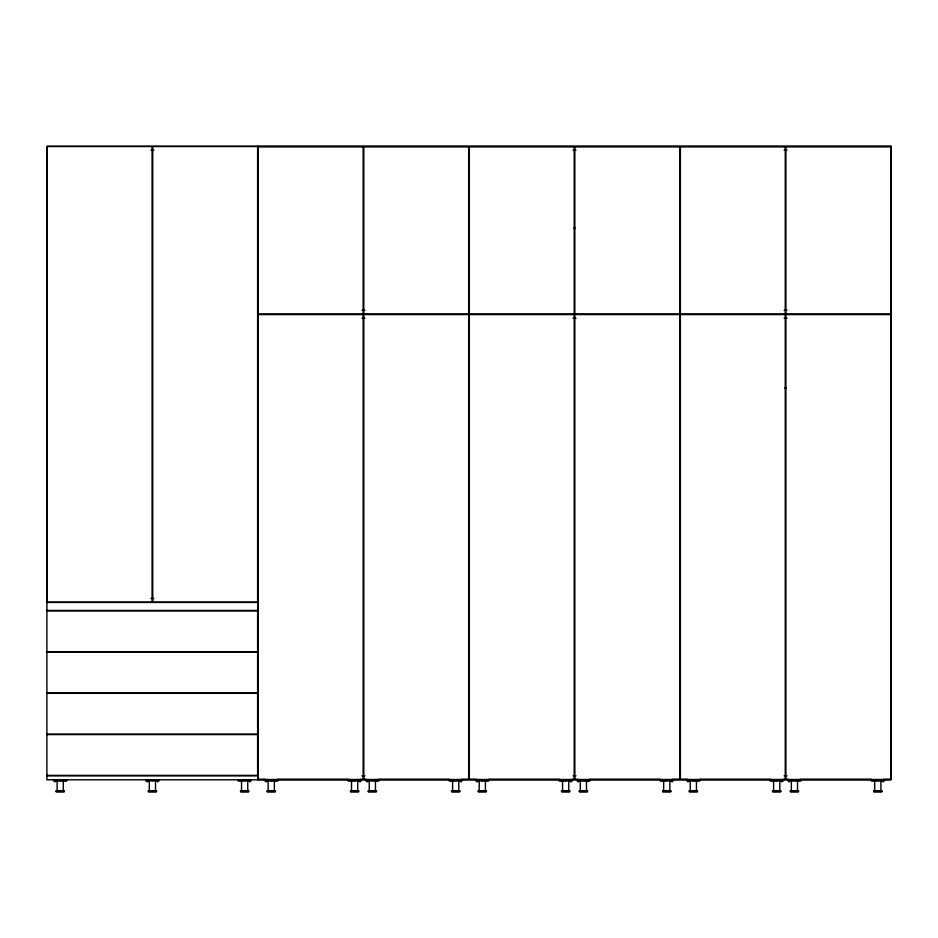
<?xml version="1.0" encoding="UTF-8"?>
<svg xmlns="http://www.w3.org/2000/svg" width="938" height="938" viewBox="0 0 938 938"><rect width="100%" height="100%" fill="white"/><g stroke="black" fill="none" stroke-linecap="round" stroke-linejoin="round"><path stroke-width="1.41" d="M258.396 146.656L468.554 146.656M469.446 146.656L679.604 146.656M680.496 146.656L890.654 146.656M150.959 150.209L153.891 150.209M573.059 150.209L575.991 150.209M784.109 150.209L787.041 150.209M573.751 228.239L575.299 228.239M362.009 310.267L364.941 310.267M784.109 310.267L787.041 310.267M362.009 314.265L364.941 314.265M573.059 314.265L575.991 314.265M784.109 314.265L787.041 314.265M362.009 318.252L364.941 318.252M573.059 318.252L575.991 318.252M784.109 318.252L787.041 318.252M784.801 387.863L786.349 387.863M150.959 598.467L153.891 598.467M46.9 602.454L257.95 602.454M46.9 610.439L257.95 610.439L257.95 146.222M46.9 610.884L257.622 610.884L257.622 651.676L46.9 651.676M46.9 652.121L257.622 652.121L257.622 692.912L46.9 692.912M46.9 693.346L257.622 693.346L257.622 734.137L46.9 734.137M46.9 734.583L257.622 734.583L257.622 775.374L46.9 775.374M46.9 775.82L257.95 775.82L257.95 779.806M362.009 775.82L364.941 775.82M573.059 775.82L575.991 775.82M784.109 775.82L787.041 775.82M258.396 779.372L265.689 779.372M277.367 779.372L348.877 779.372M360.555 779.372L366.395 779.372M378.073 779.372L449.583 779.372M461.262 779.372L468.554 779.372M469.446 779.372L476.739 779.372M488.417 779.372L559.927 779.372M571.605 779.372L577.445 779.372M589.123 779.372L660.633 779.372M672.312 779.372L679.604 779.372M680.496 779.372L687.789 779.372M699.467 779.372L770.977 779.372M782.655 779.372L788.495 779.372M800.173 779.372L871.683 779.372M883.362 779.372L890.654 779.372M54.228 780.029L57.757 780.029M59.774 780.029L60.63 780.029M62.424 780.029L66.176 780.029M146.457 780.029L149.986 780.029M151.991 780.029L152.859 780.029M154.864 780.029L158.393 780.029M238.674 780.029L242.438 780.029M244.22 780.029L245.076 780.029M247.093 780.029L250.622 780.029M265.278 780.029L268.807 780.029M270.824 780.029L271.68 780.029M273.474 780.029L277.226 780.029M348.631 780.029L352.172 780.029M354.177 780.029L355.033 780.029M356.932 780.029L360.579 780.029M366.371 780.029L370.018 780.029M371.917 780.029L372.773 780.029M374.778 780.029L378.319 780.029M449.724 780.029L453.488 780.029M455.27 780.029L456.126 780.029M458.143 780.029L461.672 780.029M476.328 780.029L479.857 780.029M481.874 780.029L482.73 780.029M484.524 780.029L488.276 780.029M559.681 780.029L563.222 780.029M565.227 780.029L566.083 780.029M567.982 780.029L571.629 780.029M577.421 780.029L581.068 780.029M582.967 780.029L583.823 780.029M585.828 780.029L589.369 780.029M660.774 780.029L664.538 780.029M666.32 780.029L667.176 780.029M669.193 780.029L672.722 780.029M687.378 780.029L690.907 780.029M692.924 780.029L693.78 780.029M695.574 780.029L699.326 780.029M770.731 780.029L774.272 780.029M776.277 780.029L777.133 780.029M779.032 780.029L782.679 780.029M788.471 780.029L792.118 780.029M794.017 780.029L794.873 780.029M796.878 780.029L800.419 780.029M871.824 780.029L875.588 780.029M877.37 780.029L878.226 780.029M880.243 780.029L883.772 780.029M53.548 780.252L66.633 780.697M145.777 780.252L159.073 780.252M251.302 780.252L238.217 780.697M264.598 780.252L277.683 780.697M361.259 780.252L348.174 780.697M365.691 780.252L378.776 780.697M462.352 780.252L449.267 780.697M475.648 780.252L488.733 780.697M572.309 780.252L559.224 780.697M576.741 780.252L589.826 780.697M673.402 780.252L660.317 780.697M686.698 780.252L699.783 780.697M783.359 780.252L770.274 780.697M787.791 780.252L800.876 780.697M884.452 780.252L871.367 780.697M55.987 790.675L64.417 790.675M148.216 790.675L156.634 790.675M240.433 790.675L248.863 790.675M267.037 790.675L275.467 790.675M350.39 790.675L358.82 790.675M368.13 790.675L376.56 790.675M451.483 790.675L459.913 790.675M478.087 790.675L486.517 790.675M561.44 790.675L569.87 790.675M579.18 790.675L587.61 790.675M662.533 790.675L670.963 790.675M689.137 790.675L697.567 790.675M772.49 790.675L780.92 790.675M790.23 790.675L798.66 790.675M873.583 790.675L882.013 790.675M55.987 791.566L64.417 791.566M148.216 791.566L156.634 791.566M240.433 791.566L248.863 791.566M267.037 791.566L275.467 791.566M350.39 791.566L358.82 791.566M368.13 791.566L376.56 791.566M451.483 791.566L459.913 791.566M478.087 791.566L486.517 791.566M561.44 791.566L569.87 791.566M579.18 791.566L587.61 791.566M662.533 791.566L670.963 791.566M689.137 791.566L697.567 791.566M772.49 791.566L780.92 791.566M790.23 791.566L798.66 791.566M873.583 791.566L882.013 791.566M56.21 791.778L64.194 791.778M148.439 791.778L156.412 791.778M240.656 791.778L248.64 791.778M267.26 791.778L275.244 791.778M350.613 791.778L358.597 791.778M368.353 791.778L376.337 791.778M451.706 791.778L459.69 791.778M478.31 791.778L486.294 791.778M561.663 791.778L569.647 791.778M579.403 791.778L587.387 791.778M662.756 791.778L670.74 791.778M689.36 791.778L697.344 791.778M772.713 791.778L780.697 791.778M790.453 791.778L798.437 791.778M873.806 791.778L881.79 791.778M884.452 779.806L884.452 780.697L871.168 780.697L871.144 779.806M884.088 779.806L883.995 780.697M883.115 779.83L883.115 782.011M881.345 779.806L881.263 780.252M880.899 790.675L880.899 780.475L874.72 780.475L874.697 790.675M877.804 779.806L877.71 780.252M873.137 779.806L873.208 780.697M801.099 779.806L801.099 780.697L787.791 780.697L787.791 779.806M799.094 779.806L799.035 780.697M797.546 790.675L797.546 780.475L791.355 780.475L791.344 790.675M794.533 780.252L794.439 779.806M790.898 779.806L790.898 780.697M789.128 779.83L789.128 782.011M788.248 780.252L788.155 779.806M783.359 779.806L783.359 780.697L770.075 780.697L770.051 779.806M782.995 779.806L783.136 780.697M782.022 779.83L782.022 782.011M780.252 779.806L780.252 780.697M779.806 790.675L779.806 780.475L773.627 780.475L773.604 790.675M776.711 779.806L776.617 780.697M772.056 779.806L772.115 780.697M700.006 779.806L700.006 780.697L686.698 780.697L686.698 779.806M698.013 779.806L698.013 780.697M696.453 790.675L696.453 780.475L690.262 780.475L690.251 790.675M693.346 779.806L693.44 780.697M689.805 779.806L689.887 780.697M688.035 779.83L688.035 782.011M687.062 779.806L687.155 780.697M673.402 779.806L673.402 780.697L660.118 780.697L660.094 779.806M673.038 779.806L672.945 780.697M672.065 779.83L672.065 782.011M670.295 779.806L670.213 780.252M669.849 790.675L669.849 780.475L663.67 780.475L663.647 790.675M666.754 779.806L666.66 780.252M662.099 779.806L662.158 780.697M590.049 779.806L590.049 780.697L576.741 780.697L576.741 779.806M588.044 779.806L587.985 780.697M586.496 790.675L586.496 780.475L580.305 780.475L580.294 790.675M583.483 780.252L583.389 779.806M579.848 779.806L579.848 780.697M578.078 779.83L578.078 782.011M577.198 780.252L577.105 779.806M572.309 779.806L572.309 780.697L559.025 780.697L559.001 779.806M571.946 779.806L572.086 780.697M570.972 779.83L570.972 782.011M569.202 779.806L569.202 780.697M568.756 790.675L568.756 780.475L562.577 780.475L562.554 790.675M565.661 779.806L565.567 780.697M561.006 779.806L561.065 780.697M488.956 779.806L488.956 780.697L475.648 780.697L475.648 779.806M486.963 779.806L486.963 780.697M485.403 790.675L485.403 780.475L479.212 780.475L479.201 790.675M482.296 779.806L482.39 780.697M478.755 779.806L478.837 780.697M476.985 779.83L476.985 782.011M476.012 779.806L476.105 780.697M462.352 779.806L462.352 780.697L449.068 780.697L449.044 779.806M461.988 779.806L461.895 780.697M461.015 779.83L461.015 782.011M459.245 779.806L459.163 780.252M458.799 790.675L458.799 780.475L452.62 780.475L452.597 790.675M455.704 779.806L455.61 780.252M451.049 779.806L451.108 780.697M378.999 779.806L378.999 780.697L365.691 780.697L365.691 779.806M376.994 779.806L376.935 780.697M375.446 790.675L375.446 780.475L369.255 780.475L369.244 790.675M372.433 780.252L372.339 779.806M368.798 779.806L368.798 780.697M367.028 779.83L367.028 782.011M366.148 780.252L366.055 779.806M361.259 779.806L361.259 780.697L347.975 780.697L347.951 779.806M360.896 779.806L361.036 780.697M359.922 779.83L359.922 782.011M358.152 779.806L358.152 780.697M357.706 790.675L357.706 780.475L351.527 780.475L351.504 790.675M354.611 779.806L354.517 780.697M349.956 779.806L350.015 780.697M277.906 779.806L277.906 780.697L264.598 780.697L264.598 779.806M275.913 779.806L275.913 780.697M274.353 790.675L274.353 780.475L268.162 780.475L268.151 790.675M271.246 779.806L271.34 780.697M267.705 779.806L267.787 780.697M265.935 779.83L265.935 782.011M264.962 779.806L265.055 780.697M251.302 779.806L251.302 780.697L238.018 780.697L237.994 779.806M250.938 779.806L250.845 780.697M249.965 779.83L249.965 782.011M248.195 779.806L248.113 780.252M247.749 790.675L247.749 780.475L241.57 780.475L241.547 790.675M244.654 779.806L244.56 780.252M239.999 779.806L240.058 780.697M159.073 779.806L159.073 780.697L145.777 780.697L145.777 779.806M158.721 779.806L158.628 780.697M157.748 779.947L157.748 782.011M157.08 779.806L157.08 780.697M155.978 779.806L155.884 780.697M155.532 790.675L155.532 780.475L149.341 780.475L149.318 790.675M152.425 779.806L152.507 780.697M148.872 779.806L148.966 780.697M147.77 779.806L147.829 780.697M147.102 779.83L147.102 782.011M146.129 779.806L146.222 780.697M66.856 779.806L66.856 780.697L53.548 780.697L53.548 779.806M64.863 779.806L64.863 780.697M63.303 790.675L63.303 780.475L57.112 780.475L57.101 790.675M60.196 779.806L60.29 780.697M56.655 779.806L56.737 780.697M54.885 779.83L54.885 782.011M53.912 779.806L54.005 780.697M891.1 146.222L46.9 146.222L46.9 779.806L891.1 779.806L891.1 146.222M152.097 146.551L47.228 146.551L47.228 602.126L152.097 602.126L152.097 146.551M257.622 146.551L152.753 146.551L152.753 602.126L257.622 602.126L257.622 146.551M363.147 146.551L258.278 146.551L258.278 313.925L363.147 313.925L363.147 146.551M468.672 146.551L363.803 146.551L363.803 313.925L468.672 313.925L468.672 146.551M574.197 146.551L469.328 146.551L469.328 313.925L574.197 313.925L574.197 146.551M679.722 146.551L574.853 146.551L574.853 313.925L679.722 313.925L679.722 146.551M785.247 146.551L680.378 146.551L680.378 313.925L785.247 313.925L785.247 146.551M890.772 146.551L785.903 146.551L785.903 313.925L890.772 313.925L890.772 146.551M363.147 314.593L258.278 314.593L258.278 779.478L363.147 779.478L363.147 314.593M468.672 314.593L363.803 314.593L363.803 779.478L468.672 779.478L468.672 314.593M574.197 314.593L469.328 314.593L469.328 779.478L574.197 779.478L574.197 314.593M679.722 314.593L574.853 314.593L574.853 779.478L679.722 779.478L679.722 314.593M785.247 314.593L680.378 314.593L680.378 779.478L785.247 779.478L785.247 314.593M890.772 314.593L785.903 314.593L785.903 779.478L890.772 779.478L890.772 314.593"/></g></svg>
